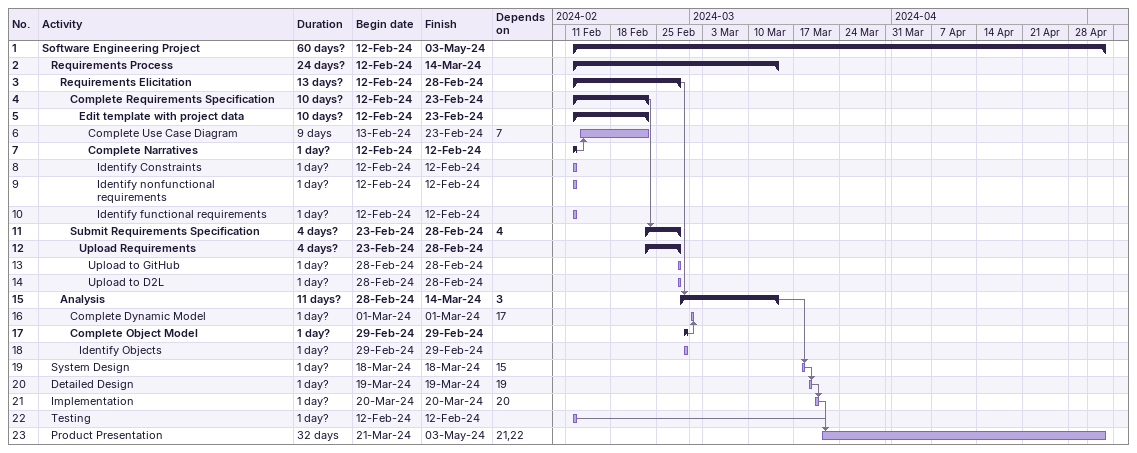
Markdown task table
| ID | Level | Task | Duration | Start | Finish | Predecessors |
|---|---|---|---|---|---|---|
| 1 | 1 | **Software Engineering Project** | 60d? | 2024-02-12 | 2024-05-03 |  |
| 2 | 2 | **Requirements Process** | 24d? | 2024-02-12 | 2024-03-14 |  |
| 3 | 3 | **Requirements Elicitation** | 13d? | 2024-02-12 | 2024-02-28 |  |
| 4 | 4 | **Complete Requirements Specification** | 10d? | 2024-02-12 | 2024-02-23 |  |
| 5 | 5 | **Edit template with project data** | 10d? | 2024-02-12 | 2024-02-23 |  |
| 6 | 6 | Complete Use Case Diagram | 9d | 2024-02-13 | 2024-02-23 | 7 |
| 7 | 6 | **Complete Narratives** | 1d? | 2024-02-12 | 2024-02-12 |  |
| 8 | 7 | Identify Constraints | 1d? | 2024-02-12 | 2024-02-12 |  |
| 9 | 7 | Identify nonfunctional requirements | 1d? | 2024-02-12 | 2024-02-12 |  |
| 10 | 7 | Identify functional requirements | 1d? | 2024-02-12 | 2024-02-12 |  |
| 11 | 4 | **Submit Requirements Specification** | 4d? | 2024-02-23 | 2024-02-28 | 4 |
| 12 | 5 | **Upload Requirements** | 4d? | 2024-02-23 | 2024-02-28 |  |
| 13 | 6 | Upload to GitHub | 1d? | 2024-02-28 | 2024-02-28 |  |
| 14 | 6 | Upload to D2L | 1d? | 2024-02-28 | 2024-02-28 |  |
| 15 | 3 | **Analysis** | 11d? | 2024-02-28 | 2024-03-14 | 3 |
| 16 | 4 | Complete Dynamic Model | 1d? | 2024-03-01 | 2024-03-01 | 17 |
| 17 | 4 | **Complete Object Model** | 1d? | 2024-02-29 | 2024-02-29 |  |
| 18 | 5 | Identify Objects | 1d? | 2024-02-29 | 2024-02-29 |  |
| 19 | 2 | System Design | 1d? | 2024-03-18 | 2024-03-18 | 15 |
| 20 | 2 | Detailed Design | 1d? | 2024-03-19 | 2024-03-19 | 19 |
| 21 | 2 | Implementation | 1d? | 2024-03-20 | 2024-03-20 | 20 |
| 22 | 2 | Testing | 1d? | 2024-02-12 | 2024-02-12 |  |
| 23 | 2 | Product Presentation | 32d | 2024-03-21 | 2024-05-03 | 21, 22 |
